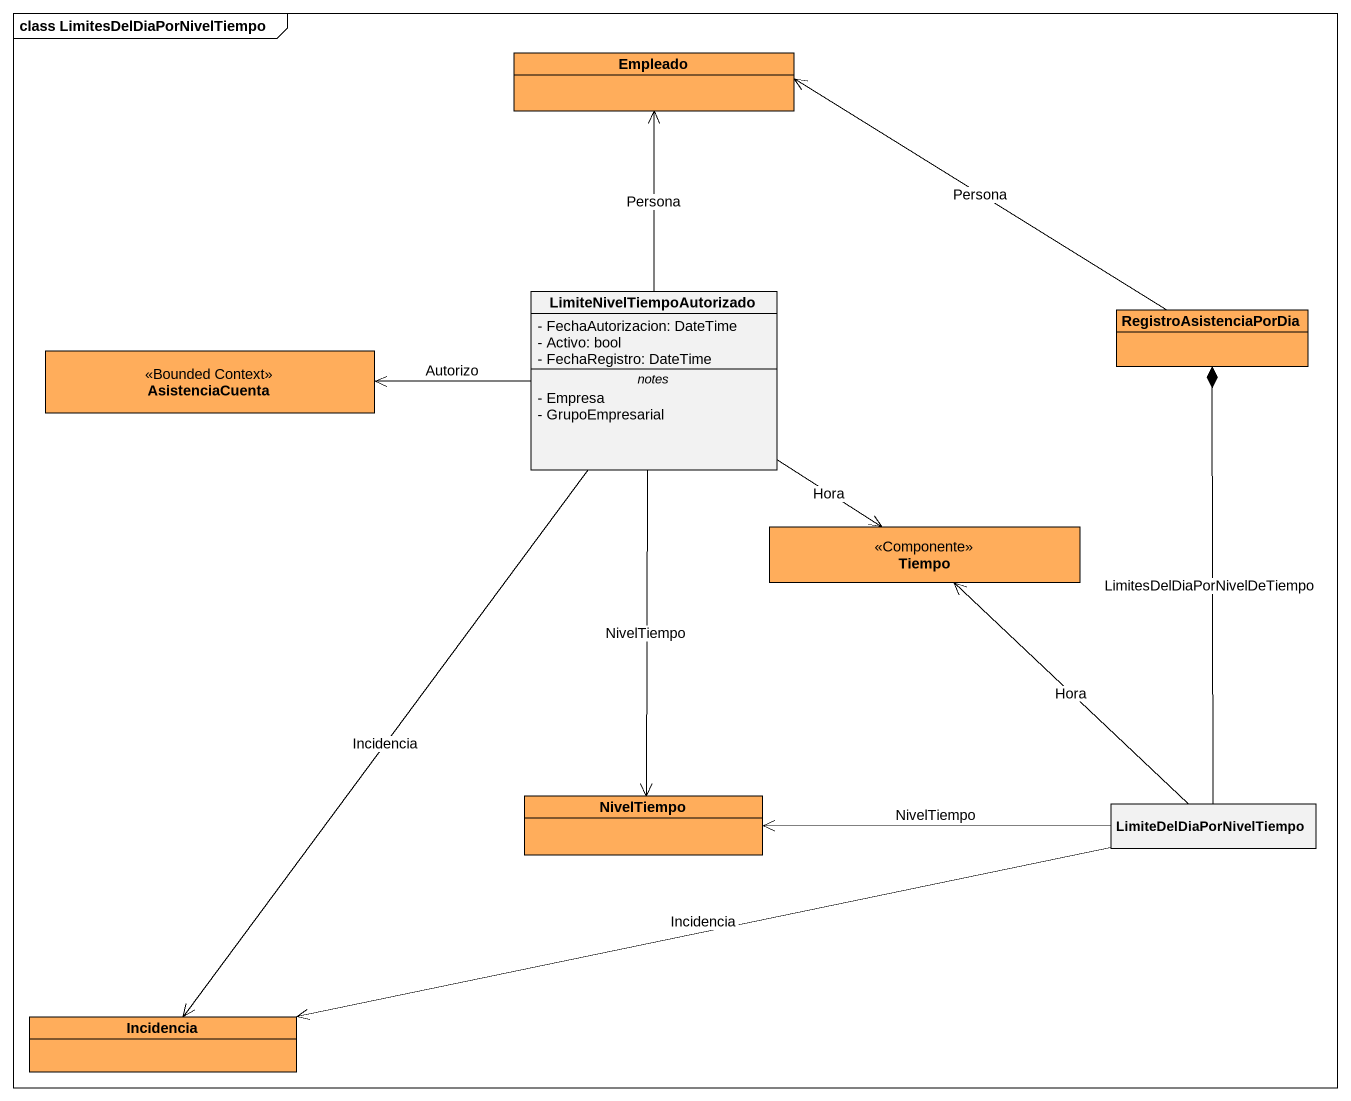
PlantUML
@startuml
mainframe class LimitesDelDiaPorNivelTiempo
hide circle
hide empty members
skinparam classAttributeIconSize 0
class Empleado #FFAD5B
class LimiteNivelTiempoAutorizado {
  - FechaAutorizacion: DateTime
  - Activo: bool
  - FechaRegistro: DateTime
  -- notes --
  - Empresa
  - GrupoEmpresarial
}
class RegistroAsistenciaPorDia #FFAD5B
class AsistenciaCuenta <<Bounded Context>> #FFAD5B
class Tiempo <<Componente>> #FFAD5B
class NivelTiempo #FFAD5B
class LimiteDelDiaPorNivelTiempo
class Incidencia #FFAD5B
LimiteNivelTiempoAutorizado -up-> Empleado : Persona
LimiteNivelTiempoAutorizado -left-> AsistenciaCuenta : Autorizo
LimiteNivelTiempoAutorizado --> Tiempo : Hora
LimiteNivelTiempoAutorizado --> NivelTiempo : NivelTiempo
LimiteNivelTiempoAutorizado --> Incidencia : Incidencia
RegistroAsistenciaPorDia -left-> Empleado : Persona
LimiteDelDiaPorNivelTiempo -up-* RegistroAsistenciaPorDia : LimitesDelDiaPorNivelDeTiempo
LimiteDelDiaPorNivelTiempo -up-> Tiempo : Hora
LimiteDelDiaPorNivelTiempo -left-> NivelTiempo : NivelTiempo
LimiteDelDiaPorNivelTiempo -left-> Incidencia : Incidencia
@enduml
